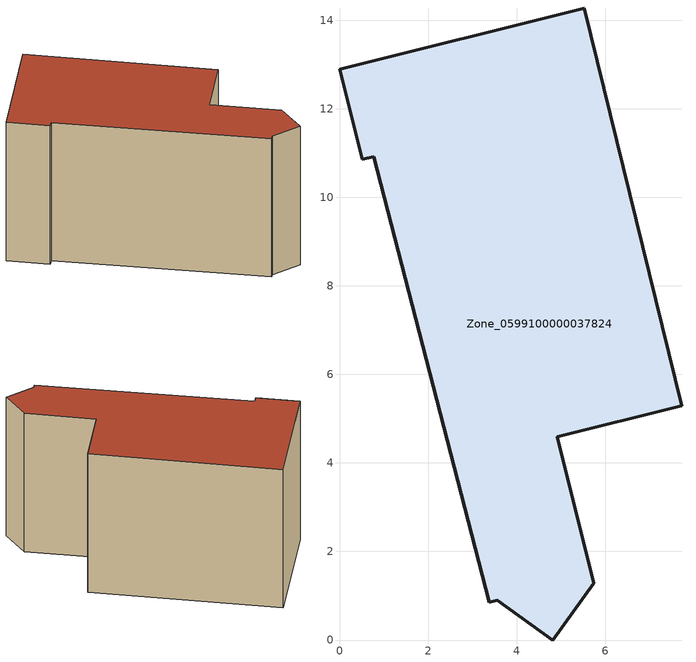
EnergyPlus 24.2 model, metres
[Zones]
Zone_0599100000037824
 floor ground (C_G): 0,12.9 5.52,14.28 7.72,5.29 4.91,4.59 5.73,1.28 4.81,0 3.55,0.9 3.38,0.85 0.76,10.92 0.51,10.86 z0
 wall outside (C_F): 5.52,14.28 0,12.9 0.51,10.86 0.76,10.92 3.38,0.85 3.55,0.9 4.81,0 5.73,1.28 4.91,4.59 7.72,5.29 5.52,14.28 z0:7.85
 roof outside (C_R): 0.76,10.92 3.38,0.85 3.55,0.9 4.81,0 5.73,1.28 4.91,4.59 7.72,5.29 5.52,14.28 0,12.9 0.51,10.86 z7.85
[BUILDING]
Pand.0599100000037824: North Axis=0; Terrain=City; Loads Convergence Tolerance Value=0.04; Temperature Convergence Tolerance Value=0.4; Solar Distribution=FullExterior; Maximum Number of Warmup Days=25; Minimum Number of Warmup Days=1
[Site:Location]
Rotterdam.The.Hague.AP_ZH_NLD Design_Conditions: Latitude=51.96; Longitude=4.45; Time Zone=1; Elevation=-4.5
[SITE:GROUNDTEMPERATURE:BUILDINGSURFACE]
18, 18, 18, 18, 18, 18, 18, 18, 18, 18, 18, 18
[MATERIAL] Thermal Absorptance=0.9; Solar Absorptance=0.7; Visible Absorptance=0.7
Name | Roughness | Thickness | Conductivity | Density | Specific Heat
G.TI.1975-1991 | MediumSmooth | 0.15 | 0.288461 | 540 | 1210
F.TI.1975-1991 | Rough | 0.3 | 0.230769 | 1920 | 840
R.TI.1975-1991 | MediumRough | 0.2 | 0.153846 | 1500 | 1000
[CONSTRUCTION]
C_G: G.TI.1975-1991
C_F: F.TI.1975-1991
C_R: R.TI.1975-1991
[ZONE]
Zone_0599100000037824: Type=1; Multiplier=1; Ceiling Height=Autocalculate; Volume=Autocalculate; Floor Area=autocalculate; Part of Total Floor Area=Yes
[ZONEINFILTRATION:DESIGNFLOWRATE]
Infil_Zone_0599100000037824: Zone or ZoneList or Space or SpaceList=Zone_0599100000037824; Schedule=AlwaysOn; Design Flow Rate Calculation Method=Flow/Area; Flow Rate per Floor Area=0.003; Constant Term Coefficient=1; Temperature Term Coefficient=0; Velocity Term Coefficient=0; Velocity Squared Term Coefficient=0
[HVACTEMPLATE:ZONE:IDEALLOADSAIRSYSTEM]
Zone_0599100000037824: Maximum Heating Supply Air Temperature=50; Minimum Cooling Supply Air Temperature=13; Maximum Heating Supply Air Humidity Ratio=0.0156; Minimum Cooling Supply Air Humidity Ratio=0.0077; Heating Limit=NoLimit; Cooling Limit=NoLimit; Dehumidification Control Type=ConstantSensibleHeatRatio; Cooling Sensible Heat Ratio=0.7; Dehumidification Setpoint=60; Humidification Control Type=None; Humidification Setpoint=30; Outdoor Air Method=None; Outdoor Air Flow Rate per Person=0.00944; Outdoor Air Flow Rate per Zone Floor Area=0; Outdoor Air Flow Rate per Zone=0; Demand Controlled Ventilation Type=None; Outdoor Air Economizer Type=NoEconomizer; Heat Recovery Type=None; Sensible Heat Recovery Effectiveness=0.7; Latent Heat Recovery Effectiveness=0.65
[ZONECONTROL:THERMOSTAT]
ThermostatControl_Zone_0599100000037824: Zone or ZoneList=Zone_0599100000037824; Control Type Schedule=DualSetpointControlType; Control 1=Thermostat_Zone_0599100000037824; Temperature Difference Between Cutout And Setpoint=0
[THERMOSTATSETPOINT:DUALSETPOINT]
Thermostat_Zone_0599100000037824: Heating Setpoint Temperature Schedule=HeatingSetpoint_Zone_0599100000037824; Cooling Setpoint Temperature Schedule=CoolingSetpoint_Zone_0599100000037824
[SCHEDULE:COMPACT]
HeatingSetpoint_Zone_0599100000037824: Through: 12/31, For: AllDays, Until: 24:00, 21
CoolingSetpoint_Zone_0599100000037824: Through: 12/31, For: AllDays, Until: 24:00, 24
DualSetpointControlType: Through: 12/31, For: AllDays, Until: 24:00, 4
AlwaysOn: Through: 12/31, For: AllDays, Until: 24:00, 1
